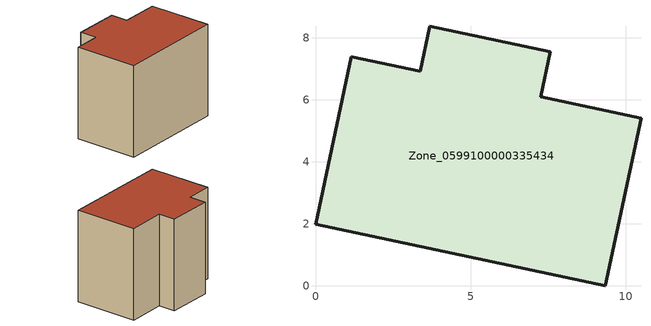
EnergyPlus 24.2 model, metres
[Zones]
Zone_0599100000335434
 floor ground (C_G): 9.35,0 0,1.99 1.15,7.4 3.38,6.92 3.69,8.38 7.57,7.55 7.26,6.1 10.5,5.41 z0
 wall outside (C_F): 0,1.99 9.35,0 10.5,5.41 7.26,6.1 7.57,7.55 3.69,8.38 3.38,6.92 1.15,7.4 0,1.99 z0:7.96
 roof outside (C_R): 7.57,7.55 3.69,8.38 3.38,6.92 1.15,7.4 0,1.99 9.35,0 10.5,5.41 7.26,6.1 z7.96
[BUILDING]
Pand.0599100000335434: North Axis=0; Terrain=City; Loads Convergence Tolerance Value=0.04; Temperature Convergence Tolerance Value=0.4; Solar Distribution=FullExterior; Maximum Number of Warmup Days=25; Minimum Number of Warmup Days=1
[Site:Location]
Rotterdam.The.Hague.AP_ZH_NLD Design_Conditions: Latitude=51.96; Longitude=4.45; Time Zone=1; Elevation=-4.5
[SITE:GROUNDTEMPERATURE:BUILDINGSURFACE]
18, 18, 18, 18, 18, 18, 18, 18, 18, 18, 18, 18
[MATERIAL] Thermal Absorptance=0.9; Solar Absorptance=0.7; Visible Absorptance=0.7
Name | Roughness | Thickness | Conductivity | Density | Specific Heat
G.TC.1975-1991 | MediumSmooth | 0.15 | 0.288461 | 540 | 1210
F.TC.1975-1991 | Rough | 0.3 | 0.230769 | 1920 | 840
R.TC.1975-1991 | MediumRough | 0.2 | 0.153846 | 1500 | 1000
[CONSTRUCTION]
C_G: G.TC.1975-1991
C_F: F.TC.1975-1991
C_R: R.TC.1975-1991
[ZONE]
Zone_0599100000335434: Type=1; Multiplier=1; Ceiling Height=Autocalculate; Volume=Autocalculate; Floor Area=autocalculate; Part of Total Floor Area=Yes
[ZONEINFILTRATION:DESIGNFLOWRATE]
Infil_Zone_0599100000335434: Zone or ZoneList or Space or SpaceList=Zone_0599100000335434; Schedule=AlwaysOn; Design Flow Rate Calculation Method=Flow/Area; Flow Rate per Floor Area=0.003; Constant Term Coefficient=1; Temperature Term Coefficient=0; Velocity Term Coefficient=0; Velocity Squared Term Coefficient=0
[HVACTEMPLATE:ZONE:IDEALLOADSAIRSYSTEM]
Zone_0599100000335434: Maximum Heating Supply Air Temperature=50; Minimum Cooling Supply Air Temperature=13; Maximum Heating Supply Air Humidity Ratio=0.0156; Minimum Cooling Supply Air Humidity Ratio=0.0077; Heating Limit=NoLimit; Cooling Limit=NoLimit; Dehumidification Control Type=ConstantSensibleHeatRatio; Cooling Sensible Heat Ratio=0.7; Dehumidification Setpoint=60; Humidification Control Type=None; Humidification Setpoint=30; Outdoor Air Method=None; Outdoor Air Flow Rate per Person=0.00944; Outdoor Air Flow Rate per Zone Floor Area=0; Outdoor Air Flow Rate per Zone=0; Demand Controlled Ventilation Type=None; Outdoor Air Economizer Type=NoEconomizer; Heat Recovery Type=None; Sensible Heat Recovery Effectiveness=0.7; Latent Heat Recovery Effectiveness=0.65
[ZONECONTROL:THERMOSTAT]
ThermostatControl_Zone_0599100000335434: Zone or ZoneList=Zone_0599100000335434; Control Type Schedule=DualSetpointControlType; Control 1=Thermostat_Zone_0599100000335434; Temperature Difference Between Cutout And Setpoint=0
[THERMOSTATSETPOINT:DUALSETPOINT]
Thermostat_Zone_0599100000335434: Heating Setpoint Temperature Schedule=HeatingSetpoint_Zone_0599100000335434; Cooling Setpoint Temperature Schedule=CoolingSetpoint_Zone_0599100000335434
[SCHEDULE:COMPACT]
HeatingSetpoint_Zone_0599100000335434: Through: 12/31, For: AllDays, Until: 24:00, 21
CoolingSetpoint_Zone_0599100000335434: Through: 12/31, For: AllDays, Until: 24:00, 24
DualSetpointControlType: Through: 12/31, For: AllDays, Until: 24:00, 4
AlwaysOn: Through: 12/31, For: AllDays, Until: 24:00, 1
